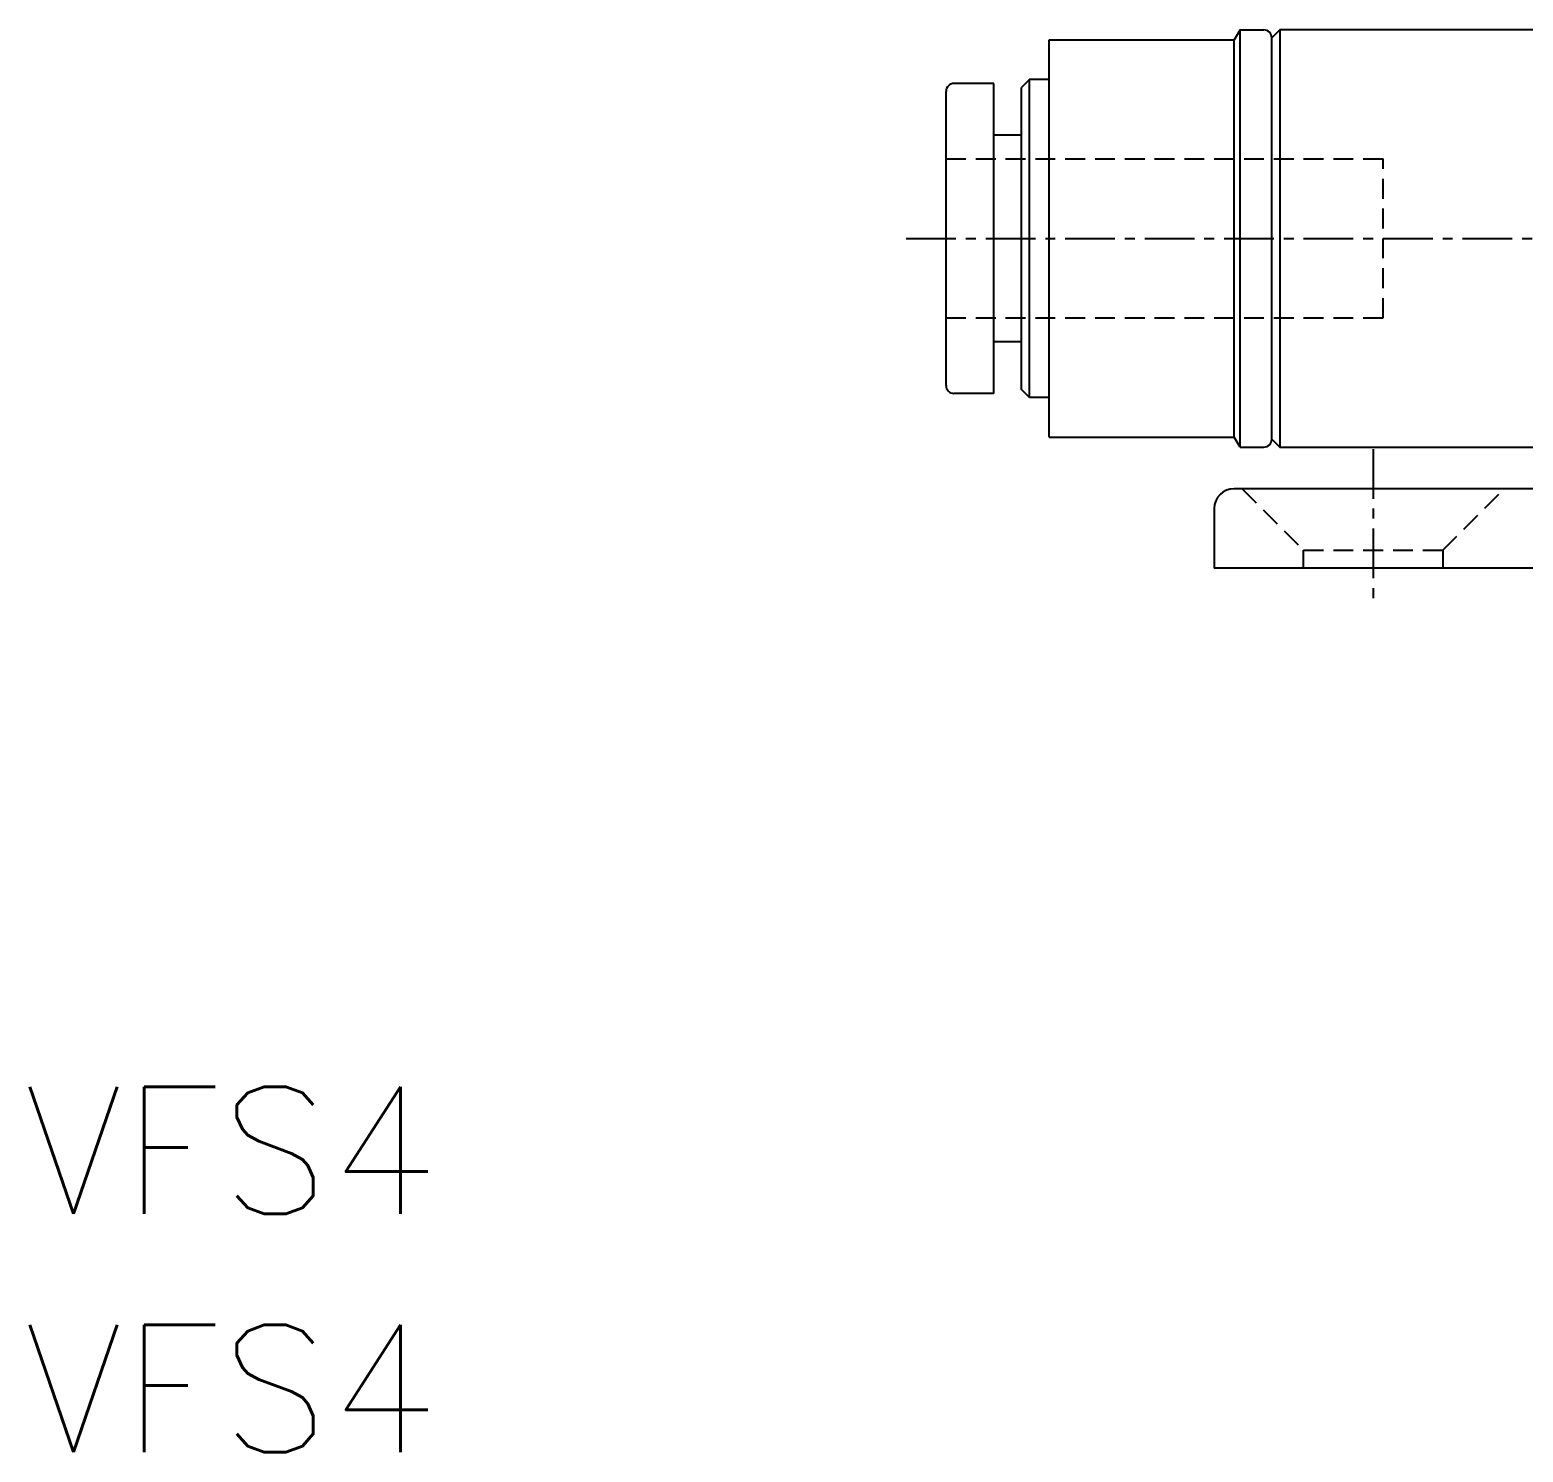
# Model space of a CAD drawing. Extents: x -1.6 to 71, y -20.2 to 60.8.
# Drawn here: x -1.59 to 35.99, y -20.2 to 15.6 of the extents above; entities that cross this region are included whole.
import ezdxf

# ---------------------------------------------------------------- set-up
doc = ezdxf.new("R2010")
doc.units = 0
doc.linetypes.add('CENTER', pattern=[2, 1.25, -0.25, 0.25, -0.25])
doc.linetypes.add('DASHED', pattern=[0.75, 0.5, -0.25])
doc.layers.get('0').update_dxf_attribs({"linetype": 'CONTINUOUS'})
doc.layers.add('CENTER', color=1, linetype='CENTER')
doc.styles.get("Standard").update_dxf_attribs({"font": 'txt.shx'})

msp = doc.modelspace()

# ---------------------------------------------------------------- linework, layer by layer
at = {"color": 7, "linetype": 'CONTINUOUS'}
for p, q in [((28.866, 15.598), (28.722, 15.348)), ((28.866, 5.098), (28.866, 15.598)), ((28.866, 15.598), (29.466, 15.598)), ((29.866, 15.598), (29.666, 15.398)), ((29.866, 15.598), (29.866, 10.348)), ((36.466, 15.598), (29.866, 15.598)), ((24.066, 5.348), (24.066, 15.348)), ((24.066, 15.348), (28.722, 15.348)), ((28.722, 5.348), (28.722, 15.348)), ((29.666, 5.298), (29.666, 15.398)), ((29.666, 5.298), (29.666, 15.398)), ((23.566, 14.348), (23.366, 14.148)), ((24.066, 14.348), (23.566, 14.348)), ((23.566, 6.348), (23.566, 14.348)), ((21.466, 6.648), (21.466, 14.048)), ((22.666, 14.248), (21.666, 14.248)), ((22.666, 6.448), (22.666, 14.248)), ((23.366, 6.548), (23.366, 14.148)), ((23.366, 12.948), (22.666, 12.948)), ((29.866, 10.348), (29.866, 5.098)), ((23.366, 7.748), (22.666, 7.748)), ((22.666, 6.448), (21.666, 6.448)), ((23.566, 6.348), (23.366, 6.548)), ((24.066, 6.348), (23.566, 6.348)), ((24.066, 5.348), (28.722, 5.348)), ((28.866, 5.098), (28.722, 5.348)), ((29.666, 5.298), (29.866, 5.098)), ((28.866, 5.098), (29.466, 5.098)), ((29.866, 5.098), (36.466, 5.098)), ((36.716, 4.048), (28.716, 4.048)), ((28.216, 3.548), (28.216, 2.048)), ((61.216, 2.048), (28.216, 2.048))]:
    msp.add_line(p, q, dxfattribs=at)
at = {"color": 3, "linetype": 'DASHED'}
for p, q in [((21.466, 12.348), (32.466, 12.348)), ((32.466, 8.348), (32.466, 12.348)), ((21.466, 8.348), (32.466, 8.348)), ((28.916, 4.048), (30.466, 2.498)), ((33.966, 2.498), (35.516, 4.048)), ((30.466, 2.048), (30.466, 2.498)), ((30.466, 2.498), (33.966, 2.498)), ((33.966, 2.498), (33.966, 2.048))]:
    msp.add_line(p, q, dxfattribs=at)
at = {"color": 7, "linetype": 'CONTINUOUS'}
for centre, radius, start, end in [((29.466, 15.398), 0.2, 0, 90), ((21.666, 14.048), 0.2, 90, 180), ((21.666, 6.648), 0.2, 180, 270), ((29.466, 5.298), 0.2, 270, 0), ((28.716, 3.548), 0.5, 90, 180)]:
    msp.add_arc(centre, radius, start, end, dxfattribs=at)
at = {"layer": 'CENTER', "color": 1, "linetype": 'CENTER'}
for p, q in [((20.466, 10.348), (70.966, 10.348)), ((32.216, 5.048), (32.216, 1.048))]:
    msp.add_line(p, q, dxfattribs=at)

# ---------------------------------------------------------------- texts
at = {"color": 7, "linetype": 'CONTINUOUS'}
for p in [(-1.728, -14.205), (-1.728, -20.2)]:
    msp.add_text('VFS4', height=3.2, dxfattribs=at).set_placement(p)

doc.saveas('drawing.dxf')
